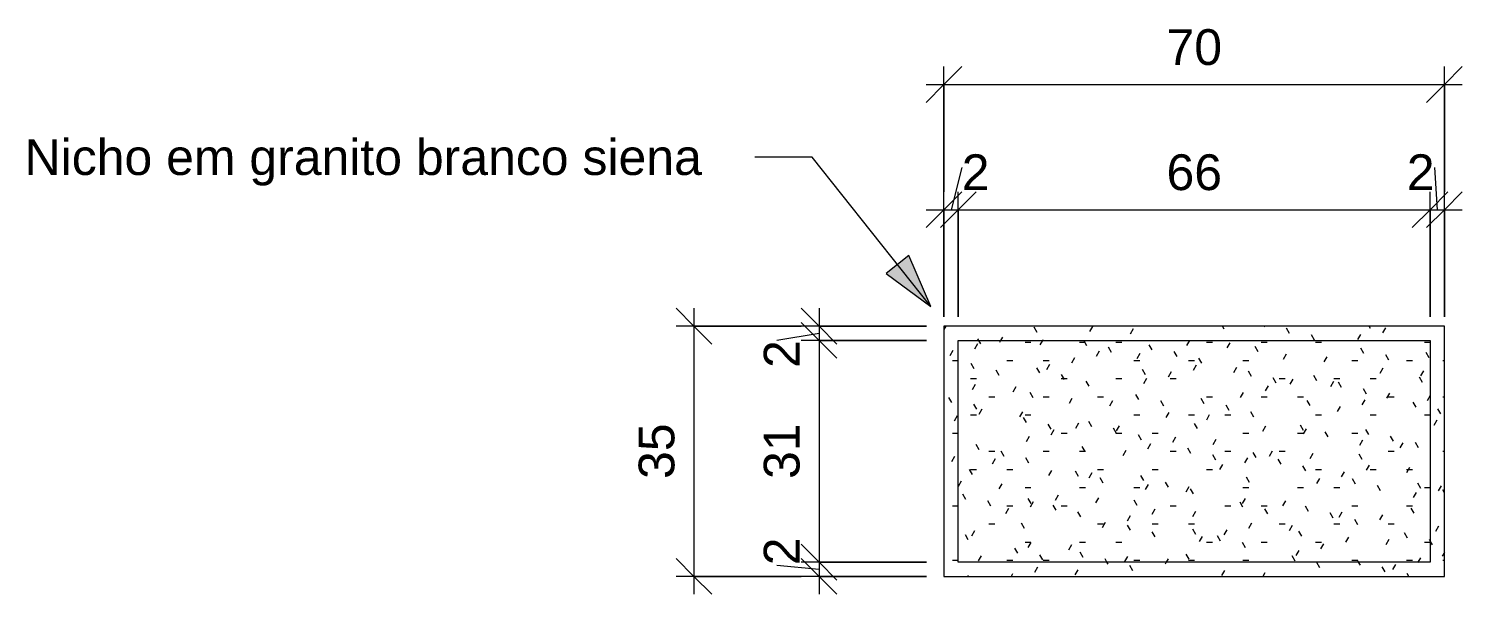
# Model space of a CAD drawing. Header units: millimetres. Extents: x -8782 to 13490, y -7093 to 2572.
# Drawn here: x 11485 to 13490, y 855 to 1646 of the extents above; entities that cross this region are included whole.
import ezdxf

# ---------------------------------------------------------------- set-up
doc = ezdxf.new("R2010")
doc.units = ezdxf.units.MM
for name, color, linetype, lineweight in [('A-ANNO-DIMS', 211, 'Continuous', 9), ('A-ANNO-DIMS-25', 211, 'Continuous', 9), ('A-GENM', 13, 'Continuous', 9), ('G-ANNO-TEXT', 231, 'Continuous', 9)]:
    doc.layers.add(name, color=color, linetype=linetype, lineweight=lineweight)
doc.styles.add('@Arial Unicode MS', font='ARIALUNI.TTF', dxfattribs={"height": 50})
doc.styles.add('Arial', font='arial.ttf', dxfattribs={"height": 50})
doc.dimstyles.new('CRT_-__Metros_-_Linha_de_chamada_3_5_mm', dxfattribs={"dimscale": 304.8, "dimtxt": 50.292243, "dimasz": 0.164042, "dimexe": 0.082021, "dimexo": 0.0625, "dimgap": 0.04101, "dimtad": 1, "dimdec": 0, "dimlfac": 0.1, "dimdsep": 46, "dimtxsty": '@Arial Unicode MS', "dimblk1": 'OBLIQUE', "dimblk2": 'OBLIQUE', "dimsah": 1, "dimcen": 0.09, "dimdle": 0.082021, "dimazin": 0, "dimtfac": 1, "dimtdec": 4, "dimtix": 1, "dimtmove": 0, "dimatfit": 3, "dimfxl": 0.492126, "dimfxlon": 1, "dimtvp": 1, "dimtolj": 1, "dimtzin": 0, "dimarcsym": 2})
doc.dimstyles.new('CRT_-__Metros_-_Linha_de_chamada_3_5_mm_2', dxfattribs={"dimscale": 304.8, "dimtxt": 50.292243, "dimasz": 0.164042, "dimexe": 0.082021, "dimexo": 0.0625, "dimgap": 0.04101, "dimtad": 1, "dimdec": 0, "dimlfac": 0.1, "dimdsep": 46, "dimtxsty": '@Arial Unicode MS', "dimblk1": 'OBLIQUE', "dimblk2": 'OBLIQUE', "dimsah": 1, "dimcen": 0.09, "dimdle": 0.082021, "dimazin": 0, "dimtfac": 1, "dimtdec": 4, "dimtix": 1, "dimtmove": 1, "dimatfit": 3, "dimfxl": 0.492126, "dimfxlon": 1, "dimtvp": 1, "dimtolj": 1, "dimtzin": 0, "dimarcsym": 2})
pattern_1 = [(0, (-17703.58, -773.8), (101.6, 25.4), [8.382, -67.818, 8.382, -67.818, -406.4]), (0, (-17703.58, -773.8), (101.6, 25.4), [-152.4, 8.382, -144.018, 8.382, -67.818, -177.8]), (0, (-17703.58, -773.8), (101.6, 25.4), [-381, 8.382, -42.418, 8.382, -118.618]), (120, (-17665.48, -761.1), (-72.79705, 75.28818), [8.382, -67.818, 8.382, -67.818, -406.4]), (120, (-17665.48, -761.1), (-72.79705, 75.28818), [-152.4, 8.382, -144.018, 8.382, -67.818, -177.8]), (120, (-17665.48, -761.1), (-72.79705, 75.28818), [-381, 8.382, -42.418, 8.382, -118.618]), (240, (-17652.78, -710.3), (-28.80295, -100.68818), [8.382, -67.818, 8.382, -67.818, -406.4]), (240, (-17652.78, -710.3), (-28.80295, -100.68818), [-152.4, 8.382, -144.018, 8.382, -67.818, -177.8]), (240, (-17652.78, -710.3), (-28.80295, -100.68818), [-381, 8.382, -42.418, 8.382, -118.618])]

# ---------------------------------------------------------------- blocks, each defined once
blk = doc.blocks.new('CRT_MGN_BNH_Nicho para parede em granito - Tipo 1-4681522-VISTA FRONTAL NICHO')
at = {"layer": 'A-GENM'}
h = blk.add_hatch(dxfattribs=at)
h.set_pattern_fill('FP_7', color=256, style=0, pattern_type=2)
h.set_pattern_definition(pattern_1)
h.paths.add_polyline_path([(-16224.8, 880), (-15524.8, 880), (-15524.8, 1230), (-16224.8, 1230)])
h.paths.add_polyline_path([(-16204.8, 900), (-16204.8, 1210), (-15544.8, 1210), (-15544.8, 900)])
h = blk.add_hatch(dxfattribs=at)
h.set_pattern_fill('FP_7', color=256, style=0, pattern_type=2)
h.set_pattern_definition(pattern_1)
h.paths.add_polyline_path([(-16204.8, 900), (-15544.8, 900), (-15544.8, 1210), (-16204.8, 1210)])
for p, q in [((-15524.8, 1230), (-16224.8, 1230)), ((-16224.8, 1230), (-16224.8, 880)), ((-15524.8, 880), (-15524.8, 1230)), ((-16204.8, 1210), (-15544.8, 1210)), ((-16204.8, 900), (-16204.8, 1210)), ((-15544.8, 1210), (-15544.8, 900)), ((-15544.8, 900), (-16204.8, 900)), ((-16224.8, 880), (-15524.8, 880))]:
    blk.add_line(p, q, dxfattribs=at)
blk = doc.blocks.new('DIMBLOCK72-VISTA FRONTAL NICHO')
at = {"layer": 'A-ANNO-DIMS-25'}
for p, q in [((12789.6, 1451.8), (12774.7, 1392.8)), ((12789.6, 1451.8), (12789.6, 1451.8)), ((12764.7, 1242.8), (12764.7, 1417.8)), ((12784.7, 1242.8), (12784.7, 1417.8)), ((12739.7, 1392.8), (12784.7, 1392.8)), ((12764.7, 1392.8), (12764.7, 1242.8)), ((12784.7, 1392.8), (12784.7, 1242.8))]:
    blk.add_line(p, q, dxfattribs=at)
at = {"layer": 'A-ANNO-DIMS-25', "lineweight": 18}
for p, q in [((12764.7, 1392.8), (12789.7, 1417.8)), ((12784.7, 1392.8), (12809.7, 1417.8)), ((12764.7, 1392.8), (12739.7, 1367.8)), ((12784.7, 1392.8), (12759.7, 1367.8))]:
    blk.add_line(p, q, dxfattribs=at)
at = {"layer": 'A-ANNO-DIMS-25', "color": 0, "insert": (12789.6, 1470.2), "char_height": 50, "width": 46.468, "attachment_point": 1, "line_spacing_factor": 1.117605, "style": '@Arial Unicode MS'}
blk.add_mtext('2', dxfattribs=at)
blk = doc.blocks.new('_Oblique')
at = {"color": 0, "linetype": 'ByBlock', "lineweight": -2}
blk.add_line((-0.5, -0.5), (0.5, 0.5), dxfattribs=at)
blk = doc.blocks.new('DIMBLOCK73-VISTA FRONTAL NICHO')
at = {"layer": 'A-ANNO-DIMS-25', "lineweight": 18}
for p, q in [((12784.7, 1392.8), (12809.7, 1417.8)), ((13444.7, 1392.8), (13469.7, 1417.8)), ((12784.7, 1392.8), (12759.7, 1367.8)), ((13444.7, 1392.8), (13419.7, 1367.8))]:
    blk.add_line(p, q, dxfattribs=at)
at = {"layer": 'A-ANNO-DIMS-25'}
for p, q in [((12784.7, 1242.8), (12784.7, 1417.8)), ((13444.7, 1242.8), (13444.7, 1417.8)), ((12784.7, 1392.8), (13444.7, 1392.8)), ((12784.7, 1392.8), (12784.7, 1242.8)), ((13444.7, 1392.8), (13444.7, 1242.8))]:
    blk.add_line(p, q, dxfattribs=at)
at = {"layer": 'A-ANNO-DIMS-25', "color": 0, "insert": (13076, 1470.2), "char_height": 50, "width": 92.937, "attachment_point": 1, "line_spacing_factor": 1.117605, "style": '@Arial Unicode MS'}
blk.add_mtext('66', dxfattribs=at)
blk = doc.blocks.new('DIMBLOCK74-VISTA FRONTAL NICHO')
at = {"layer": 'A-ANNO-DIMS-25'}
for p, q in [((13450.8, 1451.8), (13454.7, 1392.8)), ((13450.8, 1451.8), (13450.8, 1451.8)), ((13444.7, 1242.8), (13444.7, 1417.8)), ((13464.7, 1242.8), (13464.7, 1417.8)), ((13444.7, 1392.8), (13489.7, 1392.8)), ((13444.7, 1392.8), (13444.7, 1242.8)), ((13464.7, 1392.8), (13464.7, 1242.8))]:
    blk.add_line(p, q, dxfattribs=at)
at = {"layer": 'A-ANNO-DIMS-25', "lineweight": 18}
for p, q in [((13444.7, 1392.8), (13469.7, 1417.8)), ((13464.7, 1392.8), (13489.7, 1417.8)), ((13444.7, 1392.8), (13419.7, 1367.8)), ((13464.7, 1392.8), (13439.7, 1367.8))]:
    blk.add_line(p, q, dxfattribs=at)
at = {"layer": 'A-ANNO-DIMS-25', "color": 0, "insert": (13412.1, 1470.2), "char_height": 50, "width": 46.468, "attachment_point": 1, "line_spacing_factor": 1.117605, "style": '@Arial Unicode MS'}
blk.add_mtext('2', dxfattribs=at)
blk = doc.blocks.new('DIMBLOCK75-VISTA FRONTAL NICHO')
at = {"layer": 'A-ANNO-DIMS-25', "lineweight": 18}
for p, q in [((12590.1, 1230), (12565.1, 1255)), ((12590.1, 1210), (12565.1, 1235)), ((12590.1, 1230), (12615.1, 1205)), ((12590.1, 1210), (12615.1, 1185))]:
    blk.add_line(p, q, dxfattribs=at)
at = {"layer": 'A-ANNO-DIMS-25'}
for p, q in [((12590.1, 1255), (12590.1, 1210)), ((12740.1, 1230), (12565.1, 1230)), ((12590.1, 1230), (12740.1, 1230)), ((12531, 1210.4), (12590.1, 1220)), ((12531, 1210.4), (12531, 1210.4)), ((12740.1, 1210), (12565.1, 1210)), ((12590.1, 1210), (12740.1, 1210))]:
    blk.add_line(p, q, dxfattribs=at)
at = {"layer": 'A-ANNO-DIMS-25', "color": 0, "insert": (12512.7, 1171.6), "char_height": 50, "width": 46.468, "attachment_point": 1, "rotation": 90, "line_spacing_factor": 1.117605, "style": '@Arial Unicode MS'}
blk.add_mtext('2', dxfattribs=at)
blk = doc.blocks.new('DIMBLOCK76-VISTA FRONTAL NICHO')
at = {"layer": 'A-ANNO-DIMS-25', "lineweight": 18}
for p, q in [((12590.1, 1210), (12565.1, 1235)), ((12590.1, 1210), (12615.1, 1185)), ((12590.1, 900), (12565.1, 925)), ((12590.1, 900), (12615.1, 875))]:
    blk.add_line(p, q, dxfattribs=at)
at = {"layer": 'A-ANNO-DIMS-25'}
for p, q in [((12740.1, 1210), (12565.1, 1210)), ((12590.1, 1210), (12590.1, 900)), ((12590.1, 1210), (12740.1, 1210)), ((12740.1, 900), (12565.1, 900)), ((12590.1, 900), (12740.1, 900))]:
    blk.add_line(p, q, dxfattribs=at)
at = {"layer": 'A-ANNO-DIMS-25', "color": 0, "insert": (12512.7, 1016.3), "char_height": 50, "width": 92.937, "attachment_point": 1, "rotation": 90, "line_spacing_factor": 1.117605, "style": '@Arial Unicode MS'}
blk.add_mtext('31', dxfattribs=at)
blk = doc.blocks.new('DIMBLOCK77-VISTA FRONTAL NICHO')
at = {"layer": 'A-ANNO-DIMS-25', "lineweight": 18}
for p, q in [((12590.1, 900), (12565.1, 925)), ((12590.1, 880), (12565.1, 905)), ((12590.1, 900), (12615.1, 875)), ((12590.1, 880), (12615.1, 855))]:
    blk.add_line(p, q, dxfattribs=at)
at = {"layer": 'A-ANNO-DIMS-25'}
for p, q in [((12531, 895.6), (12590.1, 890)), ((12531, 895.6), (12531, 895.6)), ((12740.1, 900), (12565.1, 900)), ((12590.1, 900), (12590.1, 855)), ((12590.1, 900), (12740.1, 900)), ((12740.1, 880), (12565.1, 880)), ((12590.1, 880), (12740.1, 880))]:
    blk.add_line(p, q, dxfattribs=at)
at = {"layer": 'A-ANNO-DIMS-25', "color": 0, "insert": (12512.7, 895.6), "char_height": 50, "width": 46.468, "attachment_point": 1, "rotation": 90, "line_spacing_factor": 1.117605, "style": '@Arial Unicode MS'}
blk.add_mtext('2', dxfattribs=at)
blk = doc.blocks.new('DIMBLOCK78-VISTA FRONTAL NICHO')
at = {"layer": 'A-ANNO-DIMS-25', "lineweight": 18}
for p, q in [((12764.7, 1567.8), (12789.7, 1592.8)), ((13464.7, 1567.8), (13489.7, 1592.8)), ((12764.7, 1567.8), (12739.7, 1542.8)), ((13464.7, 1567.8), (13439.7, 1542.8))]:
    blk.add_line(p, q, dxfattribs=at)
at = {"layer": 'A-ANNO-DIMS-25'}
for p, q in [((12764.7, 1417.8), (12764.7, 1592.8)), ((13464.7, 1417.8), (13464.7, 1592.8)), ((12739.7, 1567.8), (13489.7, 1567.8)), ((12764.7, 1567.8), (12764.7, 1417.8)), ((13464.7, 1567.8), (13464.7, 1417.8))]:
    blk.add_line(p, q, dxfattribs=at)
at = {"layer": 'A-ANNO-DIMS-25', "color": 0, "insert": (13076, 1645.2), "char_height": 50, "width": 92.937, "attachment_point": 1, "line_spacing_factor": 1.117605, "style": '@Arial Unicode MS'}
blk.add_mtext('70', dxfattribs=at)
blk = doc.blocks.new('DIMBLOCK79-VISTA FRONTAL NICHO')
at = {"layer": 'A-ANNO-DIMS-25', "lineweight": 18}
for p, q in [((12415.1, 1230), (12390.1, 1255)), ((12415.1, 1230), (12440.1, 1205)), ((12415.1, 880), (12390.1, 905)), ((12415.1, 880), (12440.1, 855))]:
    blk.add_line(p, q, dxfattribs=at)
at = {"layer": 'A-ANNO-DIMS-25'}
for p, q in [((12415.1, 1255), (12415.1, 855)), ((12565.1, 1230), (12390.1, 1230)), ((12415.1, 1230), (12565.1, 1230)), ((12565.1, 880), (12390.1, 880)), ((12415.1, 880), (12565.1, 880))]:
    blk.add_line(p, q, dxfattribs=at)
at = {"layer": 'A-ANNO-DIMS-25', "color": 0, "insert": (12337.7, 1016.3), "char_height": 50, "width": 92.937, "attachment_point": 1, "rotation": 90, "line_spacing_factor": 1.117605, "style": '@Arial Unicode MS'}
blk.add_mtext('35', dxfattribs=at)

msp = doc.modelspace()

# ---------------------------------------------------------------- hatches: boundary and pattern name
at = {"layer": 'G-ANNO-TEXT'}
msp.add_hatch(color=7, dxfattribs=at).paths.add_polyline_path([(12746.336, 1257.411), (12715.386, 1328.621), (12683.927, 1303.606)])

# ---------------------------------------------------------------- linework, layer by layer
at = {"layer": 'G-ANNO-TEXT', "color": 7}
for p, q in [((12502.157, 1466.347), (12500.347, 1466.347)), ((12580.194, 1466.347), (12502.157, 1466.347)), ((12746.336, 1257.411), (12580.194, 1466.347)), ((12715.386, 1328.621), (12683.927, 1303.606)), ((12746.336, 1257.411), (12715.386, 1328.621)), ((12683.927, 1303.606), (12746.336, 1257.411))]:
    msp.add_line(p, q, dxfattribs=at)

# ---------------------------------------------------------------- block references
at = {"layer": 'A-GENM'}
msp.add_blockref('CRT_MGN_BNH_Nicho para parede em granito - Tipo 1-4681522-VISTA FRONTAL NICHO', (28989.523, 0), dxfattribs=at)

# ---------------------------------------------------------------- texts
at = {"layer": 'G-ANNO-TEXT', "color": 7, "insert": (11478.857, 1491.347), "char_height": 50, "width": 1176.47641, "attachment_point": 1, "style": 'Arial'}
msp.add_mtext('Nicho em granito branco siena', dxfattribs=at)

# ---------------------------------------------------------------- dimensions: what is measured, and where the dimension line sits
at = {"layer": 'A-ANNO-DIMS'}
for base, p1, p2, override, picture, middle in [((13464.743, 1567.757), (12764.743, 1417.757), (13464.743, 1417.757), {"dimpost": '<>', "dimfxl": 700}, 'DIMBLOCK78-VISTA FRONTAL NICHO', (13114.743, 1605.802)), ((13444.743, 1392.757), (12784.743, 1242.757), (13444.743, 1242.757), {"dimpost": '<>', "dimfxl": 660}, 'DIMBLOCK73-VISTA FRONTAL NICHO', (13114.743, 1430.802))]:
    dim = msp.add_linear_dim(base=base, p1=p1, p2=p2, dimstyle='CRT_-__Metros_-_Linha_de_chamada_3_5_mm', override=override, dxfattribs=at)
    dim.commit()
    dim.dimension.update_dxf_attribs({"geometry": picture, "text_midpoint": middle})
for base, p1, p2, picture, middle in [((12784.743, 1392.757), (12764.743, 1242.757), (12784.743, 1242.757), 'DIMBLOCK72-VISTA FRONTAL NICHO', (12812.862, 1436.825)), ((13464.743, 1392.757), (13444.743, 1242.757), (13464.743, 1242.757), 'DIMBLOCK74-VISTA FRONTAL NICHO', (13435.289, 1436.825))]:
    dim = msp.add_linear_dim(base=base, p1=p1, p2=p2, dimstyle='CRT_-__Metros_-_Linha_de_chamada_3_5_mm_2', override={"dimpost": '<>', "dimfxl": 20}, dxfattribs=at)
    dim.commit()
    dim.dimension.update_dxf_attribs({"geometry": picture, "text_midpoint": middle, "dimtype": 160})
for base, p1, p2, override, picture, middle in [((12415.094, 880), (12565.094, 1230), (12565.094, 880), {"dimpost": '<>', "dimfxl": 350}, 'DIMBLOCK79-VISTA FRONTAL NICHO', (12377.048, 1055)), ((12590.094, 900), (12740.094, 1210), (12740.094, 900), {"dimpost": '<>', "dimfxl": 310}, 'DIMBLOCK76-VISTA FRONTAL NICHO', (12552.048, 1055))]:
    dim = msp.add_linear_dim(base=base, p1=p1, p2=p2, angle=90, dimstyle='CRT_-__Metros_-_Linha_de_chamada_3_5_mm', override=override, dxfattribs=at)
    dim.commit()
    dim.dimension.update_dxf_attribs({"geometry": picture, "text_midpoint": middle})
for base, p1, p2, picture, middle in [((12590.094, 1210), (12740.094, 1230), (12740.094, 1210), 'DIMBLOCK75-VISTA FRONTAL NICHO', (12546.026, 1194.864)), ((12590.094, 880), (12740.094, 900), (12740.094, 880), 'DIMBLOCK77-VISTA FRONTAL NICHO', (12546.026, 918.864))]:
    dim = msp.add_linear_dim(base=base, p1=p1, p2=p2, angle=90, dimstyle='CRT_-__Metros_-_Linha_de_chamada_3_5_mm_2', override={"dimpost": '<>', "dimfxl": 20}, dxfattribs=at)
    dim.commit()
    dim.dimension.update_dxf_attribs({"geometry": picture, "text_midpoint": middle, "dimtype": 160, "text_rotation": 90})

doc.saveas('drawing.dxf')
